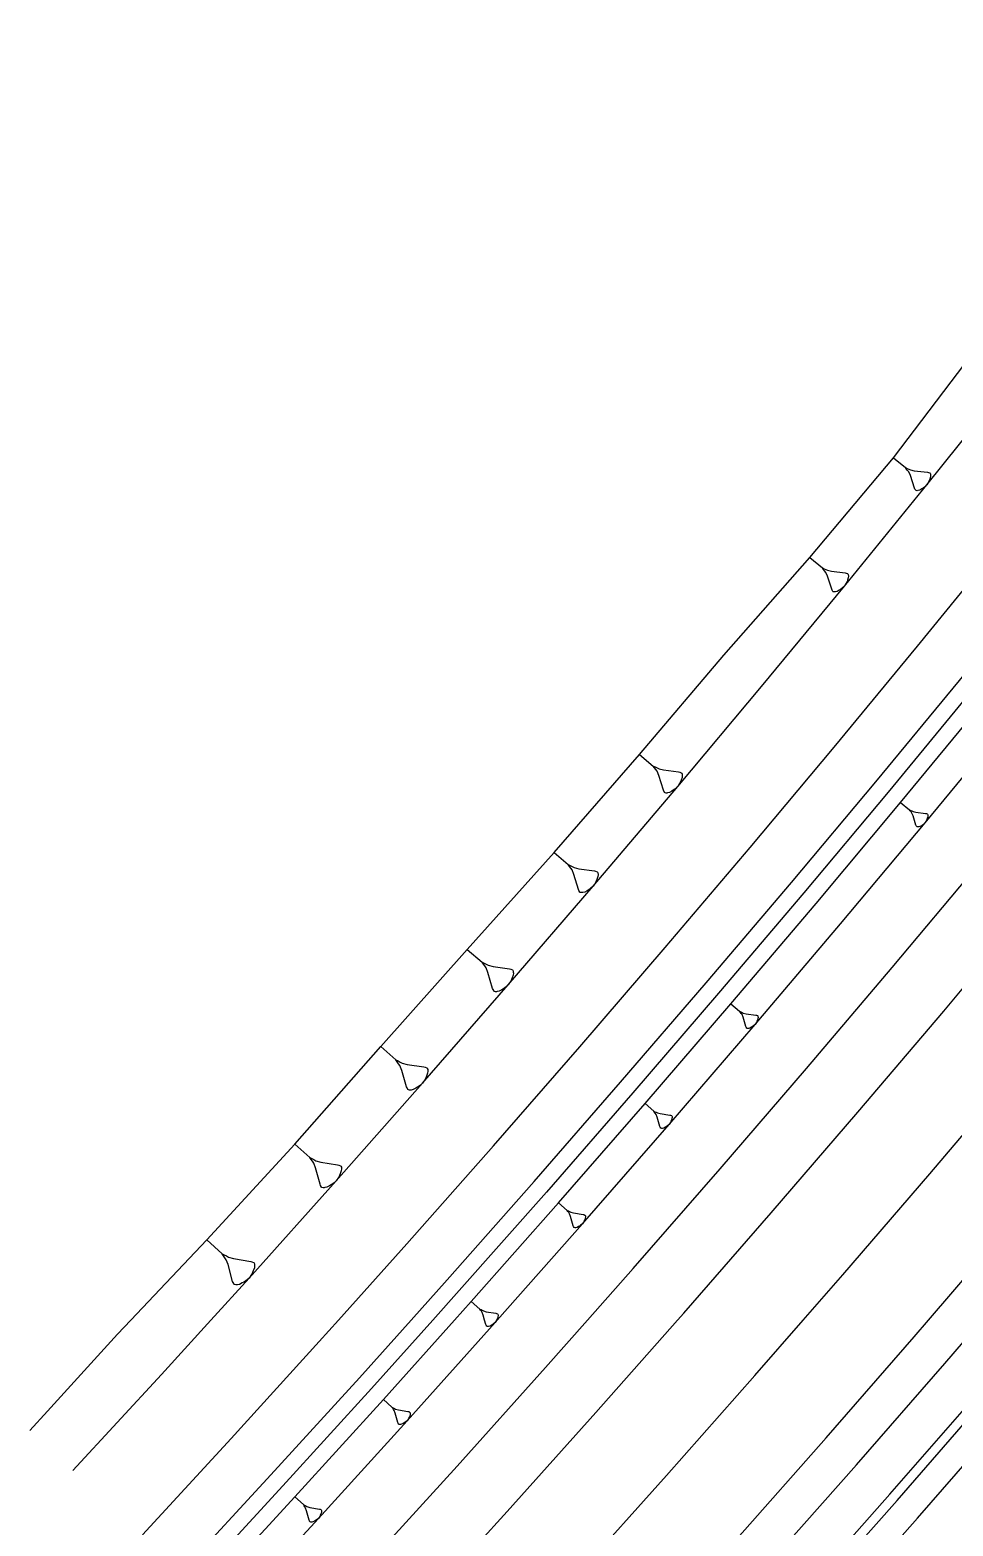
# Model space of a CAD drawing. Extents: x 386614 to 387594, y 803230 to 804419.
# Drawn here: x 386999.4 to 387033.5, y 803592.4 to 803647.7 of the extents above; entities that cross this region are included whole.
import ezdxf

# ---------------------------------------------------------------- set-up
doc = ezdxf.new("R2010")
doc.units = 0
doc.layers.get('0').update_dxf_attribs({"linetype": 'CONTINUOUS'})

msp = doc.modelspace()

# ---------------------------------------------------------------- linework, layer by layer
at = {"color": 7}
for p, q in [((387031.3044, 803631.8938), (387031.7515, 803631.532)), ((387031.7515, 803631.532), (387031.8129, 803631.5034)), ((387031.7922, 803631.4779), (387031.7515, 803631.532)), ((387031.833, 803631.4238), (387031.7922, 803631.4779)), ((387031.8129, 803631.5034), (387031.8743, 803631.4749)), ((387031.8737, 803631.3697), (387031.833, 803631.4238)), ((387031.9346, 803631.2359), (387031.8737, 803631.3697)), ((387031.8743, 803631.4749), (387031.9358, 803631.4463)), ((387031.9358, 803631.4463), (387032.0793, 803631.4147)), ((387032.0793, 803631.4147), (387032.564, 803631.3606)), ((387032.0885, 803630.7731), (387031.9346, 803631.2359)), ((387032.5434, 803630.8911), (387032.4583, 803630.8121)), ((387032.603, 803630.9909), (387032.5434, 803630.8911)), ((387032.564, 803631.3606), (387032.5999, 803631.3527)), ((387032.5999, 803631.3527), (387032.6485, 803631.3345)), ((387032.6316, 803631.0523), (387032.603, 803630.9909)), ((387032.6498, 803631.101), (387032.6316, 803631.0523)), ((387032.6485, 803631.3345), (387032.6613, 803631.3242)), ((387032.6759, 803631.1855), (387032.6498, 803631.101)), ((387032.6613, 803631.3242), (387032.6765, 803631.2907)), ((387032.6814, 803631.2445), (387032.6759, 803631.1855)), ((387032.6765, 803631.2907), (387032.679, 803631.2676)), ((387032.679, 803631.2676), (387032.6814, 803631.2445)), ((387032.1037, 803630.7396), (387032.0885, 803630.7731)), ((387032.1317, 803630.6958), (387032.1037, 803630.7396)), ((387032.1445, 803630.6855), (387032.1317, 803630.6958)), ((387032.1803, 803630.6776), (387032.1445, 803630.6855)), ((387032.2035, 803630.68), (387032.1803, 803630.6776)), ((387032.2266, 803630.6825), (387032.2035, 803630.68)), ((387032.2831, 803630.7001), (387032.2266, 803630.6825)), ((387032.3604, 803630.7433), (387032.2831, 803630.7001)), ((387032.4041, 803630.7713), (387032.3604, 803630.7433)), ((387032.4583, 803630.8121), (387032.4041, 803630.7713)), ((387028.2139, 803628.202), (387028.6763, 803627.8226)), ((387028.6763, 803627.8226), (387028.74, 803627.7925)), ((387028.7183, 803627.7661), (387028.6763, 803627.8226)), ((387028.7603, 803627.7095), (387028.7183, 803627.7661)), ((387028.74, 803627.7925), (387028.8037, 803627.7623)), ((387028.8023, 803627.6529), (387028.7603, 803627.7095)), ((387028.8647, 803627.5134), (387028.8023, 803627.6529)), ((387028.8037, 803627.7623), (387028.8674, 803627.7322)), ((387029.0215, 803627.031), (387028.8647, 803627.5134)), ((387028.8674, 803627.7322), (387029.0164, 803627.6983)), ((387029.0164, 803627.6983), (387029.5201, 803627.6387)), ((387029.5201, 803627.6387), (387029.5574, 803627.6302)), ((387029.5574, 803627.6302), (387029.6079, 803627.6109)), ((387029.6079, 803627.6109), (387029.6211, 803627.6001)), ((387029.6211, 803627.6001), (387029.6367, 803627.5652)), ((387029.6414, 803627.5171), (387029.6353, 803627.4558)), ((387029.6367, 803627.5652), (387029.639, 803627.5411)), ((387029.639, 803627.5411), (387029.6414, 803627.5171)), ((387029.0371, 803626.9961), (387029.0215, 803627.031)), ((387029.0659, 803626.9504), (387029.0371, 803626.9961)), ((387029.0791, 803626.9395), (387029.0659, 803626.9504)), ((387029.2234, 803626.9537), (387029.1645, 803626.9358)), ((387029.304, 803626.9981), (387029.2234, 803626.9537)), ((387029.3498, 803627.0269), (387029.304, 803626.9981)), ((387029.4063, 803627.0689), (387029.3498, 803627.0269)), ((387029.4954, 803627.1506), (387029.4063, 803627.0689)), ((387029.5581, 803627.2539), (387029.4954, 803627.1506)), ((387029.5882, 803627.3176), (387029.5581, 803627.2539)), ((387029.6075, 803627.368), (387029.5882, 803627.3176)), ((387029.6353, 803627.4558), (387029.6075, 803627.368)), ((387029.1164, 803626.9311), (387029.0791, 803626.9395)), ((387029.1404, 803626.9334), (387029.1164, 803626.9311)), ((387029.1645, 803626.9358), (387029.1404, 803626.9334)), ((387021.9098, 803620.9243), (387022.4201, 803620.494)), ((387022.4201, 803620.494), (387022.4907, 803620.4594)), ((387022.4661, 803620.4302), (387022.4201, 803620.494)), ((387022.5121, 803620.3665), (387022.4661, 803620.4302)), ((387022.4907, 803620.4594), (387022.5613, 803620.4248)), ((387022.5581, 803620.3027), (387022.5121, 803620.3665)), ((387022.6256, 803620.146), (387022.5581, 803620.3027)), ((387022.5613, 803620.4248), (387022.6319, 803620.3902)), ((387022.6319, 803620.3902), (387022.7977, 803620.3501)), ((387022.7977, 803620.3501), (387023.3589, 803620.276)), ((387022.7933, 803619.6053), (387022.6256, 803620.146)), ((387023.3955, 803619.846), (387023.324, 803619.7316)), ((387023.3589, 803620.276), (387023.4004, 803620.266)), ((387023.4301, 803619.9166), (387023.3955, 803619.846)), ((387023.4004, 803620.266), (387023.4564, 803620.2437)), ((387023.4524, 803619.9726), (387023.4301, 803619.9166)), ((387023.4847, 803620.0701), (387023.4524, 803619.9726)), ((387023.4564, 803620.2437), (387023.471, 803620.2314)), ((387023.471, 803620.2314), (387023.4879, 803620.1922)), ((387023.4924, 803620.1384), (387023.4847, 803620.0701)), ((387023.4879, 803620.1922), (387023.4902, 803620.1653)), ((387023.4902, 803620.1653), (387023.4924, 803620.1384)), ((387022.8102, 803619.5662), (387022.7933, 803619.6053)), ((387022.8416, 803619.5147), (387022.8102, 803619.5662)), ((387022.8562, 803619.5024), (387022.8416, 803619.5147)), ((387022.8977, 803619.4924), (387022.8562, 803619.5024)), ((387022.9245, 803619.4947), (387022.8977, 803619.4924)), ((387022.9514, 803619.497), (387022.9245, 803619.4947)), ((387023.0175, 803619.5161), (387022.9514, 803619.497)), ((387023.1081, 803619.5644), (387023.0175, 803619.5161)), ((387023.1596, 803619.5959), (387023.1081, 803619.5644)), ((387023.2233, 803619.6419), (387023.1596, 803619.5959)), ((387023.324, 803619.7316), (387023.2233, 803619.6419)), ((387031.573, 803619.1458), (387031.8995, 803618.8742)), ((387031.8995, 803618.8742), (387031.9446, 803618.8524)), ((387031.9291, 803618.8338), (387031.8995, 803618.8742)), ((387031.9586, 803618.7934), (387031.9291, 803618.8338)), ((387031.9446, 803618.8524), (387031.9897, 803618.8307)), ((387031.9882, 803618.753), (387031.9586, 803618.7934)), ((387032.0318, 803618.6536), (387031.9882, 803618.753)), ((387031.9897, 803618.8307), (387032.0348, 803618.809)), ((387032.1408, 803618.3103), (387032.0318, 803618.6536)), ((387032.0348, 803618.809), (387032.1404, 803618.7842)), ((387032.1404, 803618.7842), (387032.4979, 803618.7395)), ((387032.4979, 803618.7395), (387032.5243, 803618.7333)), ((387032.5243, 803618.7333), (387032.56, 803618.7193)), ((387032.56, 803618.7193), (387032.5694, 803618.7116)), ((387032.5694, 803618.7116), (387032.5803, 803618.6867)), ((387032.5834, 803618.6525), (387032.5788, 803618.609)), ((387032.5803, 803618.6867), (387032.5818, 803618.6696)), ((387032.5818, 803618.6696), (387032.5834, 803618.6525)), ((387032.1517, 803618.2854), (387032.1408, 803618.3103)), ((387032.172, 803618.2528), (387032.1517, 803618.2854)), ((387032.1813, 803618.2451), (387032.172, 803618.2528)), ((387032.2077, 803618.2389), (387032.1813, 803618.2451)), ((387032.2248, 803618.2404), (387032.2077, 803618.2389)), ((387032.2419, 803618.242), (387032.2248, 803618.2404)), ((387032.2839, 803618.2545), (387032.2419, 803618.242)), ((387032.3413, 803618.2856), (387032.2839, 803618.2545)), ((387032.3739, 803618.3058), (387032.3413, 803618.2856)), ((387032.4143, 803618.3354), (387032.3739, 803618.3058)), ((387032.478, 803618.3929), (387032.4143, 803618.3354)), ((387032.523, 803618.466), (387032.478, 803618.3929)), ((387032.5447, 803618.5111), (387032.523, 803618.466)), ((387032.5586, 803618.5469), (387032.5447, 803618.5111)), ((387032.5788, 803618.609), (387032.5586, 803618.5469)), ((387018.7489, 803617.295), (387019.2728, 803616.8471)), ((387019.2728, 803616.8471), (387019.3455, 803616.8108)), ((387019.3199, 803616.7809), (387019.2728, 803616.8471)), ((387019.367, 803616.7148), (387019.3199, 803616.7809)), ((387019.3455, 803616.8108), (387019.4182, 803616.7746)), ((387019.414, 803616.6486), (387019.367, 803616.7148)), ((387019.4826, 803616.4863), (387019.414, 803616.6486)), ((387019.4182, 803616.7746), (387019.4908, 803616.7384)), ((387019.652, 803615.9269), (387019.4826, 803616.4863)), ((387019.4908, 803616.7384), (387019.6618, 803616.6959)), ((387019.6618, 803616.6959), (387020.2407, 803616.6154)), ((387020.2407, 803616.6154), (387020.2834, 803616.6048)), ((387020.2834, 803616.6048), (387020.3411, 803616.5814)), ((387020.3411, 803616.5814), (387020.3561, 803616.5686)), ((387020.3561, 803616.5686), (387020.3732, 803616.528)), ((387020.3776, 803616.4725), (387020.3691, 803616.402)), ((387020.3732, 803616.528), (387020.3754, 803616.5002)), ((387020.3754, 803616.5002), (387020.3776, 803616.4725)), ((387019.6692, 803615.8864), (387019.652, 803615.9269)), ((387019.7013, 803615.833), (387019.6692, 803615.8864)), ((387019.9767, 803615.8825), (387019.8828, 803615.8332)), ((387020.0301, 803615.9146), (387019.9767, 803615.8825)), ((387020.0963, 803615.9616), (387020.0301, 803615.9146)), ((387020.2008, 803616.0536), (387020.0963, 803615.9616)), ((387020.2754, 803616.1712), (387020.2008, 803616.0536)), ((387020.3117, 803616.2439), (387020.2754, 803616.1712)), ((387020.3351, 803616.3016), (387020.3117, 803616.2439)), ((387020.3691, 803616.402), (387020.3351, 803616.3016)), ((387019.7162, 803615.8202), (387019.7013, 803615.833)), ((387019.759, 803615.8096), (387019.7162, 803615.8202)), ((387019.7867, 803615.8117), (387019.759, 803615.8096)), ((387019.8145, 803615.8139), (387019.7867, 803615.8117)), ((387019.8828, 803615.8332), (387019.8145, 803615.8139)), ((387015.5346, 803613.7127), (387016.0825, 803613.2379)), ((387016.0825, 803613.2379), (387016.1586, 803613.1993)), ((387016.1315, 803613.168), (387016.0825, 803613.2379)), ((387016.1805, 803613.0981), (387016.1315, 803613.168)), ((387016.1586, 803613.1993), (387016.2348, 803613.1607)), ((387016.2348, 803613.1607), (387016.311, 803613.1221)), ((387016.311, 803613.1221), (387016.4905, 803613.0761)), ((387016.2296, 803613.0282), (387016.1805, 803613.0981)), ((387016.3005, 803612.857), (387016.2296, 803613.0282)), ((387016.4747, 803612.2674), (387016.3005, 803612.857)), ((387016.4905, 803613.0761), (387017.0988, 803612.9874)), ((387017.0988, 803612.9874), (387017.1437, 803612.9759)), ((387017.1708, 803612.5961), (387017.1322, 803612.5199)), ((387017.1437, 803612.9759), (387017.2042, 803612.9509)), ((387017.1958, 803612.6566), (387017.1708, 803612.5961)), ((387017.2324, 803612.762), (387017.1958, 803612.6566)), ((387017.2042, 803612.9509), (387017.2199, 803612.9373)), ((387017.2199, 803612.9373), (387017.2376, 803612.8945)), ((387017.2418, 803612.8361), (387017.2324, 803612.762)), ((387017.2376, 803612.8945), (387017.2397, 803612.8653)), ((387017.2397, 803612.8653), (387017.2418, 803612.8361)), ((387016.4925, 803612.2246), (387016.4747, 803612.2674)), ((387016.5259, 803612.1683), (387016.4925, 803612.2246)), ((387016.5415, 803612.1547), (387016.5259, 803612.1683)), ((387016.5864, 803612.1432), (387016.5415, 803612.1547)), ((387016.6156, 803612.1453), (387016.5864, 803612.1432)), ((387016.6448, 803612.1474), (387016.6156, 803612.1453)), ((387016.7168, 803612.1672), (387016.6448, 803612.1474)), ((387016.816, 803612.2184), (387016.7168, 803612.1672)), ((387016.8723, 803612.2517), (387016.816, 803612.2184)), ((387016.9422, 803612.3008), (387016.8723, 803612.2517)), ((387017.0529, 803612.3968), (387016.9422, 803612.3008)), ((387017.1322, 803612.5199), (387017.0529, 803612.3968)), ((387025.2932, 803611.6995), (387025.616, 803611.4236)), ((387025.616, 803611.4236), (387025.6607, 803611.4012)), ((387025.645, 803611.3828), (387025.616, 803611.4236)), ((387025.674, 803611.342), (387025.645, 803611.3828)), ((387025.6607, 803611.4012), (387025.7055, 803611.3789)), ((387025.703, 803611.3013), (387025.674, 803611.342)), ((387025.7452, 803611.2013), (387025.703, 803611.3013)), ((387025.7055, 803611.3789), (387025.7503, 803611.3566)), ((387025.8496, 803610.8566), (387025.7452, 803611.2013)), ((387025.7503, 803611.3566), (387025.8556, 803611.3304)), ((387025.8556, 803611.3304), (387026.2123, 803611.2808)), ((387026.1877, 803610.9347), (387026.1233, 803610.878)), ((387026.2337, 803611.0071), (387026.1877, 803610.9347)), ((387026.2123, 803611.2808), (387026.2386, 803611.2743)), ((387026.256, 803611.0519), (387026.2337, 803611.0071)), ((387026.2386, 803611.2743), (387026.2742, 803611.2599)), ((387026.2705, 803611.0874), (387026.256, 803611.0519)), ((387026.2914, 803611.1493), (387026.2705, 803611.0874)), ((387026.2742, 803611.2599), (387026.2834, 803611.252)), ((387026.2834, 803611.252), (387026.294, 803611.227)), ((387026.2967, 803611.1928), (387026.2914, 803611.1493)), ((387026.294, 803611.227), (387026.2953, 803611.2099)), ((387026.2953, 803611.2099), (387026.2967, 803611.1928)), ((387025.8602, 803610.8316), (387025.8496, 803610.8566)), ((387025.8799, 803610.7987), (387025.8602, 803610.8316)), ((387025.8892, 803610.7909), (387025.8799, 803610.7987)), ((387025.9155, 803610.7843), (387025.8892, 803610.7909)), ((387025.9326, 803610.7856), (387025.9155, 803610.7843)), ((387025.9497, 803610.787), (387025.9326, 803610.7856)), ((387025.9918, 803610.7989), (387025.9497, 803610.787)), ((387026.0497, 803610.8292), (387025.9918, 803610.7989)), ((387026.0826, 803610.849), (387026.0497, 803610.8292)), ((387026.1233, 803610.878), (387026.0826, 803610.849)), ((387012.3419, 803610.1131), (387012.897, 803609.6253)), ((387012.897, 803609.6253), (387012.9743, 803609.5854)), ((387012.9465, 803609.5537), (387012.897, 803609.6253)), ((387012.996, 803609.4821), (387012.9465, 803609.5537)), ((387012.9743, 803609.5854), (387013.0517, 803609.5455)), ((387013.0455, 803609.4105), (387012.996, 803609.4821)), ((387013.1166, 803609.2356), (387013.0455, 803609.4105)), ((387013.0517, 803609.5455), (387013.1291, 803609.5057)), ((387013.2901, 803608.6334), (387013.1166, 803609.2356)), ((387013.1291, 803609.5057), (387013.3117, 803609.4576)), ((387013.3117, 803609.4576), (387013.9312, 803609.363)), ((387013.9312, 803609.363), (387013.9768, 803609.351)), ((387013.9768, 803609.351), (387014.0384, 803609.325)), ((387014.0384, 803609.325), (387014.0542, 803609.3111)), ((387014.0542, 803609.3111), (387014.072, 803609.2674)), ((387014.072, 803609.2674), (387014.0739, 803609.2376)), ((387014.0739, 803609.2376), (387014.0758, 803609.2078)), ((387013.8803, 803608.7613), (387013.7669, 803608.6642)), ((387013.962, 803608.8862), (387013.8803, 803608.7613)), ((387014.0019, 803608.9636), (387013.962, 803608.8862)), ((387014.0278, 803609.0251), (387014.0019, 803608.9636)), ((387014.0658, 803609.1323), (387014.0278, 803609.0251)), ((387014.0758, 803609.2078), (387014.0658, 803609.1323)), ((387013.3079, 803608.5897), (387013.2901, 803608.6334)), ((387013.3416, 803608.532), (387013.3079, 803608.5897)), ((387013.3574, 803608.5181), (387013.3416, 803608.532)), ((387013.4031, 803608.5061), (387013.3574, 803608.5181)), ((387013.4329, 803608.508), (387013.4031, 803608.5061)), ((387013.4627, 803608.5099), (387013.4329, 803608.508)), ((387013.5362, 803608.5296), (387013.4627, 803608.5099)), ((387013.6376, 803608.5811), (387013.5362, 803608.5296)), ((387013.6953, 803608.6147), (387013.6376, 803608.5811)), ((387013.7669, 803608.6642), (387013.6953, 803608.6147)), ((387022.1157, 803608.0084), (387022.4366, 803607.7303)), ((387022.4366, 803607.7303), (387022.4812, 803607.7077)), ((387022.4653, 803607.6893), (387022.4366, 803607.7303)), ((387022.494, 803607.6484), (387022.4653, 803607.6893)), ((387022.4812, 803607.7077), (387022.5258, 803607.685)), ((387022.5227, 803607.6074), (387022.494, 803607.6484)), ((387022.5643, 803607.5072), (387022.5227, 803607.6074)), ((387022.5258, 803607.685), (387022.5704, 803607.6624)), ((387022.5704, 803607.6624), (387022.6755, 803607.6355)), ((387022.6755, 803607.6355), (387023.0319, 803607.5835)), ((387023.0319, 803607.5835), (387023.0582, 803607.5768)), ((387023.0582, 803607.5768), (387023.0936, 803607.5621)), ((387022.6663, 803607.1618), (387022.5643, 803607.5072)), ((387022.6767, 803607.1368), (387022.6663, 803607.1618)), ((387022.6963, 803607.1037), (387022.6767, 803607.1368)), ((387022.7055, 803607.0958), (387022.6963, 803607.1037)), ((387022.7317, 803607.0891), (387022.7055, 803607.0958)), ((387022.7489, 803607.0903), (387022.7317, 803607.0891)), ((387022.766, 803607.0915), (387022.7489, 803607.0903)), ((387022.8081, 803607.1031), (387022.766, 803607.0915)), ((387022.8662, 803607.1331), (387022.8081, 803607.1031)), ((387022.8992, 803607.1526), (387022.8662, 803607.1331)), ((387022.9402, 803607.1814), (387022.8992, 803607.1526)), ((387023.005, 803607.2376), (387022.9402, 803607.1814)), ((387023.0514, 803607.3097), (387023.005, 803607.2376)), ((387023.074, 803607.3543), (387023.0514, 803607.3097)), ((387023.0887, 803607.3898), (387023.074, 803607.3543)), ((387023.1101, 803607.4515), (387023.0887, 803607.3898)), ((387023.0936, 803607.5621), (387023.1028, 803607.5542)), ((387023.1028, 803607.5542), (387023.1132, 803607.5291)), ((387023.1156, 803607.4949), (387023.1101, 803607.4515)), ((387023.1132, 803607.5291), (387023.1144, 803607.512)), ((387023.1144, 803607.512), (387023.1156, 803607.4949)), ((387009.1566, 803606.5071), (387009.7074, 803606.0165)), ((387009.7074, 803606.0165), (387009.7844, 803605.9761)), ((387009.7564, 803605.9447), (387009.7074, 803606.0165)), ((387009.8053, 803605.8729), (387009.7564, 803605.9447)), ((387009.7844, 803605.9761), (387009.8614, 803605.9358)), ((387009.8614, 803605.9358), (387009.9383, 803605.8955)), ((387009.8542, 803605.801), (387009.8053, 803605.8729)), ((387009.9241, 803605.6259), (387009.8542, 803605.801)), ((387010.0932, 803605.0237), (387009.9241, 803605.6259)), ((387009.9383, 803605.8955), (387010.1203, 803605.8463)), ((387010.1203, 803605.8463), (387010.7381, 803605.7476)), ((387010.7381, 803605.7476), (387010.7836, 803605.7353)), ((387010.7836, 803605.7353), (387010.8448, 803605.709)), ((387010.8322, 803605.4097), (387010.8059, 803605.3485)), ((387010.8709, 803605.5164), (387010.8322, 803605.4097)), ((387010.8448, 803605.709), (387010.8605, 803605.695)), ((387010.8605, 803605.695), (387010.878, 803605.6512)), ((387010.8814, 803605.5917), (387010.8709, 803605.5164)), ((387010.878, 803605.6512), (387010.8797, 803605.6215)), ((387010.8797, 803605.6215), (387010.8814, 803605.5917)), ((387010.1107, 803604.9799), (387010.0932, 803605.0237)), ((387010.1439, 803604.9221), (387010.1107, 803604.9799)), ((387010.1596, 803604.9081), (387010.1439, 803604.9221)), ((387010.2051, 803604.8958), (387010.1596, 803604.9081)), ((387010.2349, 803604.8975), (387010.2051, 803604.8958)), ((387010.2646, 803604.8992), (387010.2349, 803604.8975)), ((387010.3382, 803604.9184), (387010.2646, 803604.8992)), ((387010.4397, 803604.969), (387010.3382, 803604.9184)), ((387010.4975, 803605.0022), (387010.4397, 803604.969)), ((387010.5693, 803605.0512), (387010.4975, 803605.0022)), ((387010.6832, 803605.1473), (387010.5693, 803605.0512)), ((387010.7656, 803605.2715), (387010.6832, 803605.1473)), ((387010.8059, 803605.3485), (387010.7656, 803605.2715)), ((387018.9133, 803604.3388), (387019.2323, 803604.0585)), ((387019.2323, 803604.0585), (387019.2767, 803604.0356)), ((387019.2607, 803604.0174), (387019.2323, 803604.0585)), ((387019.2892, 803603.9763), (387019.2607, 803604.0174)), ((387019.2767, 803604.0356), (387019.3212, 803604.0127)), ((387019.3176, 803603.9351), (387019.2892, 803603.9763)), ((387019.3585, 803603.8346), (387019.3176, 803603.9351)), ((387019.3212, 803604.0127), (387019.3657, 803603.9898)), ((387019.4582, 803603.4886), (387019.3585, 803603.8346)), ((387019.3657, 803603.9898), (387019.4706, 803603.9622)), ((387019.4706, 803603.9622), (387019.8265, 803603.9078)), ((387019.8265, 803603.9078), (387019.8528, 803603.9009)), ((387019.8528, 803603.9009), (387019.8881, 803603.886)), ((387019.8821, 803603.7137), (387019.8671, 803603.6783)), ((387019.9039, 803603.7753), (387019.8821, 803603.7137)), ((387019.8881, 803603.886), (387019.8972, 803603.878)), ((387019.8972, 803603.878), (387019.9075, 803603.8529)), ((387019.9097, 803603.8186), (387019.9039, 803603.7753)), ((387019.9075, 803603.8529), (387019.9086, 803603.8357)), ((387019.9086, 803603.8357), (387019.9097, 803603.8186)), ((387019.4684, 803603.4635), (387019.4582, 803603.4886)), ((387019.4877, 803603.4303), (387019.4684, 803603.4635)), ((387019.4969, 803603.4223), (387019.4877, 803603.4303)), ((387019.5231, 803603.4154), (387019.4969, 803603.4223)), ((387019.5402, 803603.4165), (387019.5231, 803603.4154)), ((387019.5573, 803603.4177), (387019.5402, 803603.4165)), ((387019.5996, 803603.429), (387019.5573, 803603.4177)), ((387019.6578, 803603.4585), (387019.5996, 803603.429)), ((387019.691, 803603.4779), (387019.6578, 803603.4585)), ((387019.7321, 803603.5063), (387019.691, 803603.4779)), ((387019.7973, 803603.5621), (387019.7321, 803603.5063)), ((387019.8442, 803603.6339), (387019.7973, 803603.5621)), ((387019.8671, 803603.6783), (387019.8442, 803603.6339)), ((387005.9017, 803602.9637), (387006.4646, 803602.4554)), ((387006.4646, 803602.4554), (387006.5435, 803602.4134)), ((387006.5144, 803602.3812), (387006.4646, 803602.4554)), ((387006.5642, 803602.3071), (387006.5144, 803602.3812)), ((387006.5435, 803602.4134), (387006.6223, 803602.3714)), ((387006.6141, 803602.2329), (387006.5642, 803602.3071)), ((387006.6846, 803602.0524), (387006.6141, 803602.2329)), ((387006.6223, 803602.3714), (387006.7012, 803602.3294)), ((387006.8544, 803601.432), (387006.6846, 803602.0524)), ((387006.7012, 803602.3294), (387006.8879, 803602.2775)), ((387006.8879, 803602.2775), (387007.5224, 803602.1718)), ((387007.5224, 803602.1718), (387007.569, 803602.1589)), ((387007.569, 803602.1589), (387007.6318, 803602.1314)), ((387007.6318, 803602.1314), (387007.6479, 803602.1169)), ((387007.6479, 803602.1169), (387007.6655, 803602.0717)), ((387007.6655, 803602.0717), (387007.6671, 803602.0411)), ((387007.6671, 803602.0411), (387007.6687, 803602.0105)), ((387007.4618, 803601.555), (387007.344, 803601.457)), ((387007.5473, 803601.6821), (387007.4618, 803601.555)), ((387007.5893, 803601.761), (387007.5473, 803601.6821)), ((387007.6168, 803601.8238), (387007.5893, 803601.761)), ((387007.6573, 803601.9332), (387007.6168, 803601.8238)), ((387007.6687, 803602.0105), (387007.6573, 803601.9332)), ((387006.872, 803601.3869), (387006.8544, 803601.432)), ((387006.9057, 803601.3272), (387006.872, 803601.3869)), ((387006.9218, 803601.3127), (387006.9057, 803601.3272)), ((387006.9685, 803601.2997), (387006.9218, 803601.3127)), ((387006.9991, 803601.3013), (387006.9685, 803601.2997)), ((387007.0297, 803601.3029), (387006.9991, 803601.3013)), ((387007.1054, 803601.3221), (387007.0297, 803601.3029)), ((387007.2102, 803601.3734), (387007.1054, 803601.3221)), ((387007.2699, 803601.4072), (387007.2102, 803601.3734)), ((387007.344, 803601.457), (387007.2699, 803601.4072)), ((387015.6863, 803600.6909), (387016.0033, 803600.4086)), ((387016.0033, 803600.4086), (387016.0476, 803600.3853)), ((387016.0314, 803600.3672), (387016.0033, 803600.4086)), ((387016.0476, 803600.3853), (387016.0919, 803600.3621)), ((387016.0596, 803600.3259), (387016.0314, 803600.3672)), ((387016.0878, 803600.2846), (387016.0596, 803600.3259)), ((387016.128, 803600.1838), (387016.0878, 803600.2846)), ((387016.0919, 803600.3621), (387016.1362, 803600.3389)), ((387016.1796, 803600), (387016.128, 803600.1838)), ((387016.1362, 803600.3389), (387016.2409, 803600.3106)), ((387016.2253, 803599.8372), (387016.1796, 803600)), ((387016.2354, 803599.812), (387016.2253, 803599.8372)), ((387016.2409, 803600.3106), (387016.5964, 803600.2538)), ((387016.458, 803599.8248), (387016.4247, 803599.8057)), ((387016.4993, 803599.853), (387016.458, 803599.8248)), ((387016.5649, 803599.9083), (387016.4993, 803599.853)), ((387016.6123, 803599.9798), (387016.5649, 803599.9083)), ((387016.5964, 803600.2538), (387016.6226, 803600.2467)), ((387016.6229, 803600), (387016.6123, 803599.9798)), ((387016.6226, 803600.2467), (387016.6579, 803600.2316)), ((387016.6355, 803600.0241), (387016.6229, 803600)), ((387016.6506, 803600.0594), (387016.6355, 803600.0241)), ((387016.6729, 803600.1208), (387016.6506, 803600.0594)), ((387016.6579, 803600.2316), (387016.6669, 803600.2235)), ((387016.6669, 803600.2235), (387016.677, 803600.1983)), ((387016.6789, 803600.1641), (387016.6729, 803600.1208)), ((387016.677, 803600.1983), (387016.678, 803600.1812)), ((387016.678, 803600.1812), (387016.6789, 803600.1641)), ((387016.2545, 803599.7787), (387016.2354, 803599.812)), ((387016.2635, 803599.7706), (387016.2545, 803599.7787)), ((387016.2897, 803599.7636), (387016.2635, 803599.7706)), ((387016.3068, 803599.7646), (387016.2897, 803599.7636)), ((387016.324, 803599.7655), (387016.3068, 803599.7646)), ((387016.3663, 803599.7766), (387016.324, 803599.7655)), ((387016.4247, 803599.8057), (387016.3663, 803599.7766)), ((387012.4346, 803597.065), (387012.7497, 803596.7805)), ((386999.352, 803595.9155), (387000, 803596.6278)), ((387012.7497, 803596.7805), (387012.7938, 803596.757)), ((387012.7776, 803596.739), (387012.7497, 803596.7805)), ((387012.8054, 803596.6974), (387012.7776, 803596.739)), ((387012.7938, 803596.757), (387012.838, 803596.7334)), ((387012.8333, 803596.6559), (387012.8054, 803596.6974)), ((387012.8728, 803596.5549), (387012.8333, 803596.6559)), ((387012.838, 803596.7334), (387012.8821, 803596.7099)), ((387012.9678, 803596.2077), (387012.8728, 803596.5549)), ((387012.8821, 803596.7099), (387012.9866, 803596.6809)), ((387012.9866, 803596.6809), (387013.3417, 803596.6217)), ((387013.3417, 803596.6217), (387013.3679, 803596.6145)), ((387013.3679, 803596.6145), (387013.403, 803596.5991)), ((387013.403, 803596.5991), (387013.412, 803596.591)), ((387013.412, 803596.591), (387013.4219, 803596.5657)), ((387013.4236, 803596.5315), (387013.4172, 803596.4882)), ((387013.4219, 803596.5657), (387013.4227, 803596.5486)), ((387013.4227, 803596.5486), (387013.4236, 803596.5315)), ((387012.9777, 803596.1824), (387012.9678, 803596.2077)), ((387012.9966, 803596.149), (387012.9777, 803596.1824)), ((387013.0056, 803596.1409), (387012.9966, 803596.149)), ((387013.0317, 803596.1336), (387013.0056, 803596.1409)), ((387013.0488, 803596.1345), (387013.0317, 803596.1336)), ((387013.066, 803596.1354), (387013.0488, 803596.1345)), ((387013.1084, 803596.1461), (387013.066, 803596.1354)), ((387013.167, 803596.1749), (387013.1084, 803596.1461)), ((387013.2004, 803596.1938), (387013.167, 803596.1749)), ((387013.2419, 803596.2216), (387013.2004, 803596.1938)), ((387013.3078, 803596.2765), (387013.2419, 803596.2216)), ((387013.3557, 803596.3477), (387013.3078, 803596.2765)), ((387013.3792, 803596.3918), (387013.3557, 803596.3477)), ((387013.3946, 803596.4269), (387013.3792, 803596.3918)), ((387013.4172, 803596.4882), (387013.3946, 803596.4269)), ((387009.1585, 803593.461), (387009.4716, 803593.1744)), ((387009.4716, 803593.1744), (387009.5156, 803593.1506)), ((387009.4992, 803593.1327), (387009.4716, 803593.1744)), ((387009.5268, 803593.0911), (387009.4992, 803593.1327)), ((387009.5156, 803593.1506), (387009.5596, 803593.1268)), ((387009.5544, 803593.0494), (387009.5268, 803593.0911)), ((387009.5932, 803592.9481), (387009.5544, 803593.0494)), ((387009.5596, 803593.1268), (387009.6036, 803593.103)), ((387009.6859, 803592.6002), (387009.5932, 803592.9481)), ((387009.6036, 803593.103), (387009.7079, 803593.0733)), ((387009.7079, 803593.0733), (387010.0625, 803593.0117)), ((387010.0263, 803592.6668), (387009.96, 803592.6124)), ((387010.0747, 803592.7376), (387010.0263, 803592.6668)), ((387010.0625, 803593.0117), (387010.0886, 803593.0043)), ((387010.0985, 803592.7816), (387010.0747, 803592.7376)), ((387010.0886, 803593.0043), (387010.1236, 803592.9887)), ((387010.1141, 803592.8166), (387010.0985, 803592.7816)), ((387010.1371, 803592.8777), (387010.1141, 803592.8166)), ((387010.1236, 803592.9887), (387010.1326, 803592.9805)), ((387010.1326, 803592.9805), (387010.1423, 803592.9552)), ((387010.1438, 803592.9209), (387010.1371, 803592.8777)), ((387010.1423, 803592.9552), (387010.143, 803592.9381)), ((387010.143, 803592.9381), (387010.1438, 803592.9209)), ((387009.6956, 803592.5749), (387009.6859, 803592.6002)), ((387009.7142, 803592.5414), (387009.6956, 803592.5749)), ((387009.7232, 803592.5332), (387009.7142, 803592.5414)), ((387009.7493, 803592.5258), (387009.7232, 803592.5332)), ((387009.7664, 803592.5265), (387009.7493, 803592.5258)), ((387009.7835, 803592.5273), (387009.7664, 803592.5265)), ((387009.826, 803592.5378), (387009.7835, 803592.5273)), ((387009.8848, 803592.5661), (387009.826, 803592.5378)), ((387009.9183, 803592.5848), (387009.8848, 803592.5661)), ((387009.96, 803592.6124), (387009.9183, 803592.5848))]:
    msp.add_line(p, q, dxfattribs=at)
at = {"color": 2, "linetype": 'CONTINUOUS'}
for points in [[(387019.9839, 803600), (387021.6753, 803601.9119), (387024.8941, 803605.6001), (387028.0879, 803609.31), (387031.2565, 803613.0414), (387034.3999, 803616.7941), (387037.5178, 803620.568), (387040.6102, 803624.3628), (387043.6768, 803628.1785), (387046.7176, 803632.0148), (387049.7325, 803635.8715), (387052.7212, 803639.7485), (387055.6836, 803643.6457), (387058.6196, 803647.5627), (387061.5291, 803651.4995), (387064.4119, 803655.4559), (387067.2679, 803659.4317), (387070.097, 803663.4266), (387072.8991, 803667.4406), (387075.6739, 803671.4735), (387078.4215, 803675.525), (387081.1416, 803679.5949)], [(387000, 803562.5661), (387002.902, 803565.5094), (387006.3672, 803569.0716), (387009.8082, 803572.6571), (387013.2249, 803576.2658), (387016.6172, 803579.8975), (387019.9848, 803583.5521), (387023.3277, 803587.2293), (387026.6456, 803590.9291), (387029.9385, 803594.6511), (387033.2062, 803598.3953), (387034.5876, 803600)], [(387000, 803558.3143), (387001.5419, 803559.8571), (387005.0453, 803563.4103), (387008.5246, 803566.987), (387011.9797, 803570.5872), (387015.4104, 803574.2106), (387018.8165, 803577.8572), (387022.1978, 803581.5266), (387025.5543, 803585.2188), (387028.8858, 803588.9337), (387032.1921, 803592.6709), (387035.4731, 803596.4304), (387038.5461, 803600)], [(387000, 803578.3233), (387001.846, 803580.2468), (387005.2117, 803583.8016), (387008.5532, 803587.379), (387011.8705, 803590.9789), (387015.1633, 803594.6011), (387018.4317, 803598.2455), (387019.9839, 803600)]]:
    msp.add_lwpolyline(points, dxfattribs=at)
at = {"color": 1, "linetype": 'CONTINUOUS'}
for points in [[(387010.7684, 803600), (387013.2967, 803602.8194), (387016.5095, 803606.451), (387019.6976, 803610.1043), (387022.861, 803613.7791), (387025.9995, 803617.4751), (387029.1129, 803621.1923), (387032.2012, 803624.9304), (387035.2641, 803628.6893), (387038.3015, 803632.4688), (387041.3134, 803636.2688), (387044.2995, 803640.089), (387047.2597, 803643.9293), (387050.1939, 803647.7895), (387053.1019, 803651.6694), (387055.9837, 803655.5689), (387058.839, 803659.4878), (387061.6679, 803663.4259), (387064.47, 803667.383), (387067.2453, 803671.359), (387069.9937, 803675.3536), (387072.7151, 803679.3667)], [(387013.4548, 803600), (387014.7902, 803601.4891), (387018.0119, 803605.1309), (387021.2089, 803608.7944), (387024.3811, 803612.4794), (387027.5283, 803616.1857), (387030.6504, 803619.9133), (387033.7473, 803623.6618), (387036.8187, 803627.4312), (387039.8647, 803631.2212), (387042.8849, 803635.0317), (387045.8793, 803638.8626), (387048.8478, 803642.7136), (387051.7902, 803646.5846), (387054.7063, 803650.4753), (387057.5961, 803654.3857), (387060.4594, 803658.3155), (387063.2961, 803662.2646), (387066.1061, 803666.2327), (387068.8891, 803670.2197), (387071.6452, 803674.2255), (387074.3741, 803678.2498)], [(387016.6459, 803600), (387019.7973, 803603.5621), (387023.005, 803607.2376), (387026.1877, 803610.9347), (387029.3455, 803614.6532), (387032.478, 803618.3929), (387035.5851, 803622.1538), (387038.6668, 803625.9355), (387041.7229, 803629.738), (387044.7532, 803633.5611), (387047.7576, 803637.4045), (387050.736, 803641.2682), (387053.6882, 803645.1518), (387056.6141, 803649.0554), (387059.5136, 803652.9786), (387062.3864, 803656.9213), (387065.2326, 803660.8834), (387068.0519, 803664.8646), (387070.8443, 803668.8647), (387073.6096, 803672.8836), (387076.3477, 803676.9211)], [(387000, 803560.224), (387000.5838, 803560.8082), (387004.0808, 803564.3549), (387007.5538, 803567.9251), (387011.0025, 803571.5187), (387014.4269, 803575.1355), (387017.8268, 803578.7753), (387021.202, 803582.4381), (387024.5524, 803586.1236), (387027.8777, 803589.8316), (387031.178, 803593.562), (387034.453, 803597.3146), (387036.7648, 803600)], [(387000, 803559.7289), (387000.8322, 803560.5616), (387004.3309, 803564.11), (387007.8055, 803567.6819), (387011.2559, 803571.2772), (387014.6819, 803574.8957), (387018.0834, 803578.5373), (387021.4602, 803582.2018), (387024.8121, 803585.889), (387028.1391, 803589.5988), (387031.4409, 803593.331), (387034.7175, 803597.0854), (387037.2266, 803600)], [(387000, 803581.9338), (387000.0365, 803581.9718), (387003.3905, 803585.5143), (387006.7205, 803589.0793), (387010.0263, 803592.6668), (387013.3078, 803596.2765), (387016.5649, 803599.9083), (387016.6459, 803600)], [(387000, 803585.3892), (387001.6595, 803587.1421), (387004.9785, 803590.6955), (387008.2733, 803594.2712), (387011.5439, 803597.8692), (387013.4548, 803600)], [(387003.5123, 803592.0557), (387006.798, 803595.6215), (387010.0595, 803599.2095), (387010.7684, 803600)]]:
    msp.add_lwpolyline(points, dxfattribs=at)
at = {"color": 7, "linetype": 'CONTINUOUS'}
for points in [[(387003.0884, 803600), (387005.9017, 803602.9637), (387009.1566, 803606.5071), (387012.3419, 803610.1131), (387015.5346, 803613.7127), (387018.7489, 803617.295), (387021.9098, 803620.9243), (387025.0305, 803624.5884), (387028.2139, 803628.202), (387031.3044, 803631.8938), (387034.2191, 803635.7272), (387037.1145, 803639.5739), (387040.0271, 803643.4055), (387042.9147, 803647.2553), (387045.8642, 803651.0577), (387048.8247, 803654.8529), (387051.6552, 803658.7453), (387054.4277, 803662.6794), (387057.1914, 803666.6188), (387059.8124, 803670.6578), (387062.5597, 803674.6064), (387065.1674, 803678.6504)], [(387032.6083, 803600), (387035.3084, 803603.1363), (387038.5186, 803606.9167), (387041.7032, 803610.7186), (387044.862, 803614.5419), (387047.9949, 803618.3865), (387051.1018, 803622.2522), (387054.1824, 803626.1388), (387057.2368, 803630.0461), (387060.2647, 803633.974), (387063.2659, 803637.9222), (387066.2405, 803641.8906), (387069.1881, 803645.8791), (387072.1087, 803649.8873), (387075.0022, 803653.9152), (387077.8684, 803657.9626), (387080.7072, 803662.0292), (387083.5184, 803666.1149), (387086.302, 803670.2195), (387089.0578, 803674.3429), (387091.7856, 803678.4847)], [(387074.8719, 803677.9147), (387072.1406, 803673.8871), (387069.3823, 803669.878), (387066.5969, 803665.8876), (387063.7846, 803661.9162), (387060.9455, 803657.9638), (387058.0798, 803654.0307), (387055.1876, 803650.1171), (387052.269, 803646.2231), (387049.3242, 803642.3489), (387046.3533, 803638.4947), (387043.3564, 803634.6606), (387040.3336, 803630.8469), (387037.2851, 803627.0537), (387034.2111, 803623.2812), (387031.1117, 803619.5295), (387027.987, 803615.7989), (387024.8371, 803612.0895), (387021.6623, 803608.4014), (387018.4626, 803604.7349), (387015.2382, 803601.09), (387014.2607, 803600)], [(387023.3218, 803600), (387023.5533, 803600.2617), (387026.7832, 803603.9627), (387029.988, 803607.6854), (387033.1676, 803611.4296), (387036.3218, 803615.1953), (387039.4505, 803618.9822), (387042.5535, 803622.7901), (387045.6308, 803626.6189), (387048.6821, 803630.4685), (387051.7073, 803634.3385), (387054.7063, 803638.2289), (387057.6789, 803642.1395), (387060.6251, 803646.0701), (387063.5446, 803650.0205), (387066.4374, 803653.9905), (387069.3033, 803657.98), (387072.1421, 803661.9887), (387074.9538, 803666.0166), (387077.7383, 803670.0633), (387080.4953, 803674.1288), (387083.2248, 803678.2128)], [(387006.0482, 803600), (387007.4618, 803601.555), (387010.6832, 803605.1473), (387013.8803, 803608.7613), (387017.0529, 803612.3968), (387020.2008, 803616.0536), (387023.324, 803619.7316), (387026.4222, 803623.4307), (387029.4954, 803627.1506), (387032.5434, 803630.8911), (387035.566, 803634.6522), (387038.5632, 803638.4336), (387041.5347, 803642.2352), (387044.4805, 803646.0568), (387047.4004, 803649.8981), (387050.2942, 803653.7592), (387053.162, 803657.6396), (387056.0034, 803661.5394), (387058.8184, 803665.4583), (387061.6069, 803669.3961), (387064.3687, 803673.3527), (387067.1037, 803677.3278)], [(387015.0666, 803600), (387015.6863, 803600.6909), (387018.9133, 803604.3388), (387022.1157, 803608.0084), (387025.2932, 803611.6995), (387028.4456, 803615.4121), (387031.573, 803619.1458), (387034.675, 803622.9006), (387037.7516, 803626.6763), (387040.8025, 803630.4726), (387043.8278, 803634.2895), (387046.8272, 803638.1268), (387049.8006, 803641.9842), (387052.7479, 803645.8616), (387055.669, 803649.7588), (387058.5636, 803653.6757), (387061.4317, 803657.6121), (387064.2731, 803661.5677), (387067.0877, 803665.5425), (387069.8754, 803669.5362), (387072.6361, 803673.5486), (387075.3696, 803677.5796)], [(387027.9703, 803600), (387029.428, 803601.6702), (387032.6482, 803605.4109), (387035.8431, 803609.1731), (387039.0125, 803612.9569), (387042.1562, 803616.7621), (387045.2742, 803620.5883), (387048.3663, 803624.4356), (387051.4323, 803628.3036), (387054.472, 803632.1923), (387057.4855, 803636.1015), (387060.4724, 803640.0309), (387063.4328, 803643.9804), (387066.3664, 803647.9498), (387069.2731, 803651.9389), (387072.1527, 803655.9476), (387075.0053, 803659.9756), (387077.8305, 803664.0229), (387080.6283, 803668.0891), (387083.3986, 803672.1742), (387086.1413, 803676.2778)], [(387000, 803564.7026), (387001.8303, 803566.5589), (387005.2884, 803570.1139), (387008.7225, 803573.6921), (387012.1322, 803577.2934), (387015.5175, 803580.9177), (387018.8783, 803584.5648), (387022.2144, 803588.2346), (387025.5256, 803591.9268), (387028.8117, 803595.6412), (387032.0727, 803599.3778), (387032.6083, 803600)], [(387000, 803574.7163), (387000.2544, 803574.9778), (387003.6556, 803578.5219), (387007.0329, 803582.0889), (387010.3859, 803585.6787), (387013.7146, 803589.291), (387017.0189, 803592.9257), (387020.2985, 803596.5827), (387023.3218, 803600)], [(387000, 803569.6968), (387002.7714, 803572.5458), (387006.189, 803576.107), (387009.5825, 803579.6912), (387012.9517, 803583.2982), (387016.2965, 803586.9279), (387019.6166, 803590.5801), (387022.912, 803594.2547), (387026.1825, 803597.9515), (387027.9703, 803600)], [(387014.2607, 803600), (387011.9893, 803597.4671), (387008.7159, 803593.8661), (387005.4183, 803590.2874), (387002.0966, 803586.731), (387000, 803584.5165)], [(387000, 803583.6438), (387002.5337, 803586.32), (387005.8582, 803589.8793), (387009.1585, 803593.461), (387012.4346, 803597.065), (387015.0666, 803600)], [(387000, 803596.6278), (387002.589, 803599.4739), (387003.0884, 803600)], [(387000.9465, 803594.4362), (387004.2161, 803597.9846), (387006.0482, 803600)]]:
    msp.add_lwpolyline(points, dxfattribs=at)

doc.saveas('drawing.dxf')
